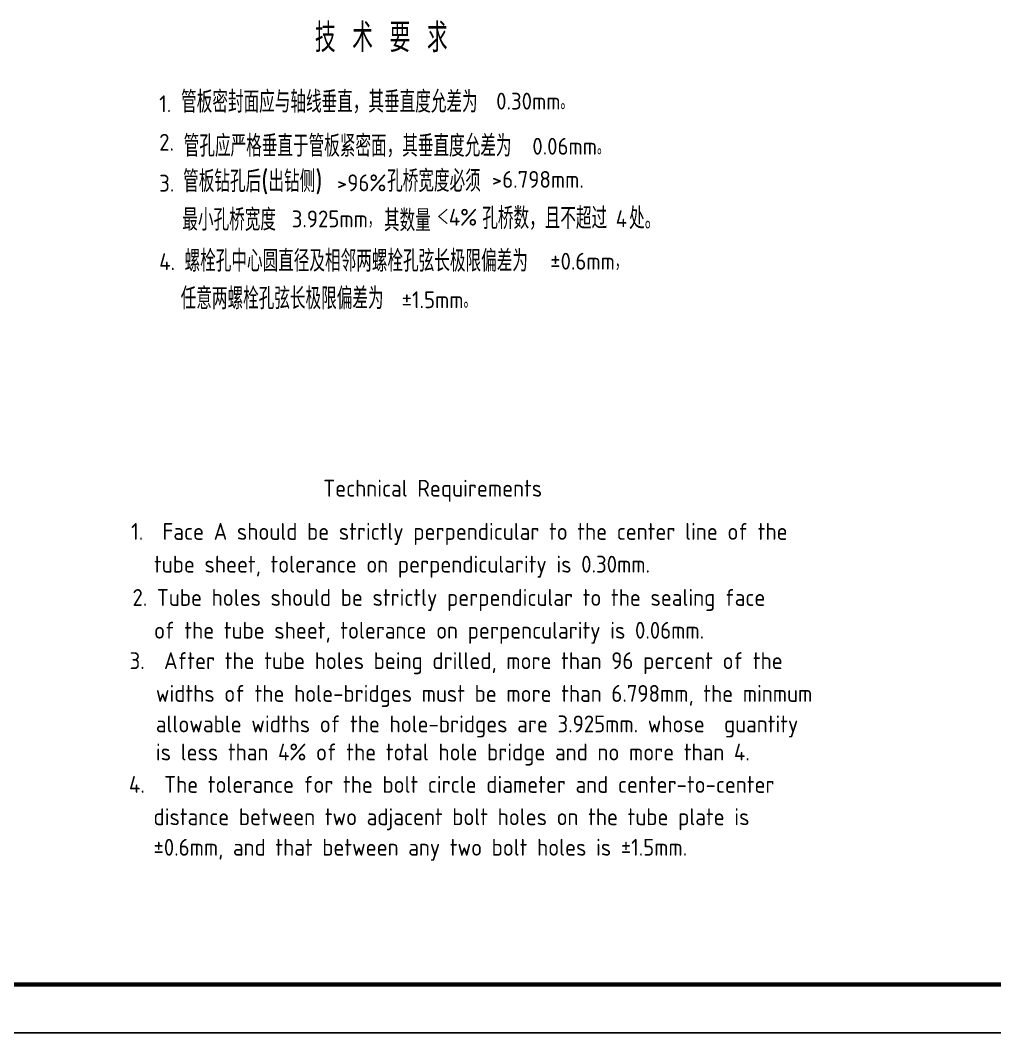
# Model space of a CAD drawing. Extents: x 3752 to 5058, y 2005 to 3221.
# Drawn here: x 4190.7 to 4393, y 2004.7 to 2214.9 of the extents above; entities that cross this region are included whole.
import ezdxf
from ezdxf.enums import TextEntityAlignment as Align

# ---------------------------------------------------------------- set-up
doc = ezdxf.new("R2010")
doc.units = 0
for name, color, linetype in [('1', 7, 'CONTINUOUS'), ('2', 1, 'CONTINUOUS'), ('标注', 7, 'CONTINUOUS')]:
    doc.layers.add(name, color=color, linetype=linetype)
doc.styles.add('ACISOTS', font='isocp.shx', dxfattribs={"height": 1, "bigfont": 'gbcbig.shx'})

msp = doc.modelspace()

# ---------------------------------------------------------------- linework, layer by layer
at = {"layer": '1'}
msp.add_line((3754.291, 2004.696), (4595.291, 2004.696), dxfattribs=at)
at = {"layer": '2', "const_width": 0.9}
msp.add_lwpolyline([(3779.291, 2014.696), (4585.291, 2014.696)], dxfattribs=at)

# ---------------------------------------------------------------- texts
at = {"layer": '1', "style": 'ACISOTS'}
msp.add_text('技 术 要 求', height=6, dxfattribs=at).set_placement((4265.642, 2211.6), align=Align.MIDDLE)
for s, height, p in [('1.', 3.5, (4219.547, 2195.833)), ('管板密封面应与轴线垂直，其垂直度允差为', 4.5, (4224.096, 2195.721)), ('0.30mm。', 3.5, (4289.495, 2196.368)), ('2.', 3.5, (4219.547, 2187.833)), ('管孔应严格垂直于管板紧密面，其垂直度允差为', 4.5, (4224.642, 2186.577)), ('0.06mm。', 3.5, (4297.002, 2187.006)), ('孔桥宽度必须', 4.5, (4266.857, 2179.3)), ('3.', 3.5, (4219.547, 2179.334)), ('管板钻孔后(出钻侧)', 4.5, (4224.52, 2179.228)), ('>96%', 3.5, (4256.45, 2179.412)), ('>6.798mm.', 3.5, (4288.618, 2180.123)), ('最小孔桥宽度', 4.5, (4224.348, 2171.247)), ('其数量', 4.5, (4266.212, 2171.082)), ('孔桥数，且不超过', 4.5, (4286.612, 2171.562)), ('处。', 4.5, (4317.096, 2171.562)), ('3.925mm，', 3.5, (4247.054, 2171.919)), ('＜4%', 3.5, (4277.151, 2172.271)), ('4', 3.5, (4314.307, 2171.959)), ('螺栓孔中心圆直径及相邻两螺栓孔弦长极限偏差为', 4.5, (4224.808, 2162.704)), ('4.', 3.5, (4219.547, 2163.051)), ('%%p0.6mm，', 3.5, (4300.726, 2163.134)), ('任意两螺栓孔弦长极限偏差为', 4.5, (4224.003, 2154.908)), ('%%p1.5mm。', 3.5, (4269.88, 2155.14))]:
    msp.add_text(s, height=height, dxfattribs=at).set_placement(p)
at = {"layer": '标注', "ltscale": 10, "style": 'ACISOTS'}
for s, p in [('Technical Requirements', (4253.596, 2116.004)), ('1.  Face A should be strictly perpendicular to the center line of the', (4213.726, 2107.033)), ('tube sheet, tolerance on perpendicularity is 0.30mm.', (4218.476, 2100.229)), ('2. Tube holes should be strictly perpendicular to the sealing face ', (4213.998, 2093.321)), ('of the tube sheet, tolerance on perpencularity is 0.06mm.', (4218.476, 2086.513)), ('3.  After the tube holes being drilled, more than 96 percent of the ', (4213.403, 2080.199)), ('widths of the hole-bridges must be more than 6.798mm, the minmum ', (4218.853, 2073.395)), ('allowable widths of the hole-bridges are 3.925mm. whose  guantity', (4218.853, 2067.065)), ('is less than 4% of the total hole bridge and no more than 4.', (4218.853, 2061.235)), ('4.  The tolerance for the bolt circle diameter and center-to-center', (4213.269, 2054.501)), ('distance between two adjacent bolt holes on the tube plate is', (4218.367, 2047.788)), ('%%P0.6mm, and that between any two bolt holes is %%P1.5mm.', (4218.367, 2041.457))]:
    msp.add_text(s, height=3.5, dxfattribs=at).set_placement(p)

doc.saveas('drawing.dxf')
